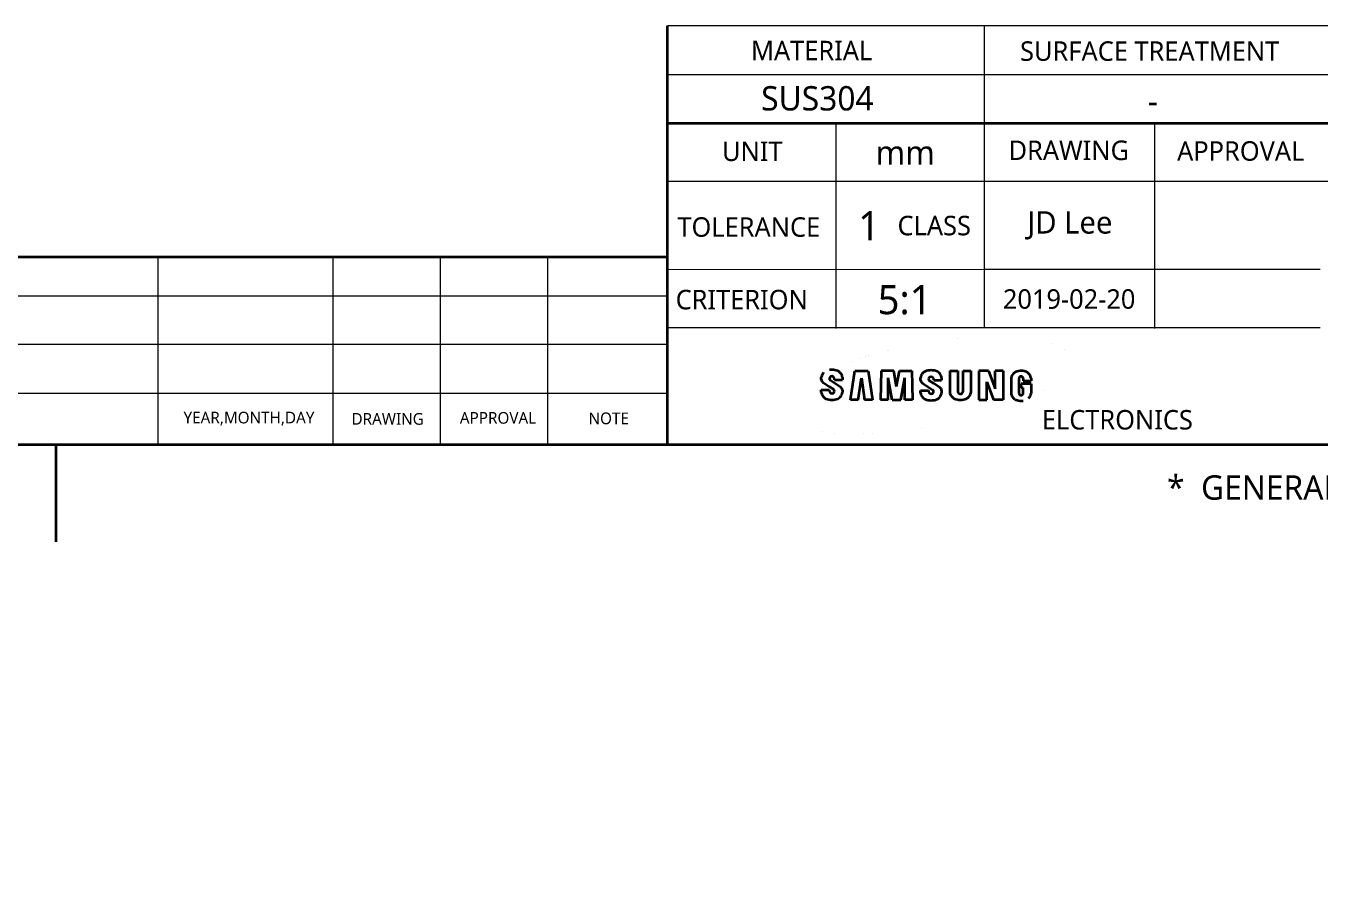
# Model space of a CAD drawing. Header units: millimetres. Extents: x 5 to 413, y -55 to 297.
# Drawn here: x 207.4 to 340.3, y -34 to 53 of the extents above; entities that cross this region are included whole.
import ezdxf
from ezdxf.entities.mleader import LeaderData, LeaderLine
from ezdxf.math import Vec2, Vec3

# ---------------------------------------------------------------- set-up
doc = ezdxf.new("R2010")
doc.units = ezdxf.units.MM
doc.layers.add('1', color=7, linetype='Continuous')
doc.layers.add('Default', color=7, linetype='Continuous')

# ---------------------------------------------------------------- blocks, each defined once
blk = doc.blocks.new('_BLANK')
blk = doc.blocks.new('_DOT')
at = {"color": 0, "linetype": 'ByBlock', "lineweight": -2}
blk.add_line((-0.5, 0), (-1, 0), dxfattribs=at)
at = {"color": 0, "linetype": 'ByBlock', "const_width": 0.5}
blk.add_lwpolyline([(-0.25, 0, 1), (0.25, 0, 1)], format="xyb", close=True, dxfattribs=at)

msp = doc.modelspace()

# ---------------------------------------------------------------- linework, layer by layer
at = {"color": 7, "linetype": 'Continuous', "lineweight": 20}
for p, q in [((411, 53), (273.258, 53)), ((305.758, 53), (305.758, 21.998)), ((273.258, 48), (411, 48)), ((290.55, 42.91), (290.55, 21.91)), ((323.256, 42.934), (323.256, 21.934)), ((411, 37), (273.258, 37)), ((220.948, 29.272), (220.948, 10)), ((238.948, 10), (238.948, 29.272)), ((249.948, 10), (249.948, 29.272)), ((260.948, 29.272), (260.948, 10)), ((273.258, 28), (305.881, 27.978)), ((305.758, 28), (340.258, 28)), ((135.948, 25.272), (273.258, 25.272)), ((340.258, 22), (273.258, 22)), ((273.258, 20.272), (135.948, 20.272)), ((135.948, 15.272), (273.258, 15.272))]:
    msp.add_line(p, q, dxfattribs=at)
at = {"color": 7, "linetype": 'Continuous', "lineweight": 35}
for p, q in [((273.258, 10), (273.258, 52.988)), ((273.258, 43), (411, 43)), ((135.948, 29.272), (273.258, 29.272)), ((10, 10), (411, 10))]:
    msp.add_line(p, q, dxfattribs=at)
at = {"layer": '1', "color": 7, "linetype": 'Continuous', "lineweight": 35}
for p, q in [((292.036, 14.589), (292.489, 17.574)), ((292.489, 17.574), (293.848, 17.574)), ((293.848, 17.574), (294.3, 14.589)), ((295.207, 17.574), (295.124, 14.589)), ((296.483, 17.574), (295.207, 17.574)), ((296.771, 15.948), (296.483, 17.574)), ((296.771, 15.948), (297.06, 17.574)), ((297.06, 17.574), (298.336, 17.574)), ((298.336, 17.574), (298.418, 14.589)), ((302.248, 17.574), (302.248, 15.347)), ((302.248, 17.574), (303.051, 17.574)), ((303.051, 17.574), (303.051, 15.48)), ((303.607, 15.48), (303.607, 17.574)), ((303.607, 17.574), (304.41, 17.574)), ((304.41, 17.574), (304.41, 15.357)), ((306.222, 17.574), (305.233, 17.574)), ((305.233, 17.574), (305.233, 14.589)), ((306.222, 17.574), (306.901, 15.721)), ((307.704, 17.574), (306.901, 17.574)), ((306.901, 15.721), (306.901, 17.574)), ((307.704, 17.574), (307.704, 14.589)), ((289.05, 16.668), (289.05, 16.909)), ((289.25, 16.365), (289.87, 15.958)), ((289.87, 15.958), (290.286, 15.687)), ((290.393, 16.306), (289.977, 16.579)), ((291.013, 15.902), (290.393, 16.306)), ((290.409, 16.648), (290.396, 16.786)), ((290.409, 16.648), (291.212, 16.648)), ((291.212, 16.909), (291.212, 16.648)), ((292.839, 14.589), (293.168, 16.854)), ((293.168, 16.854), (293.498, 14.589)), ((295.927, 14.589), (295.927, 16.854)), ((296.339, 14.589), (295.927, 16.854)), ((297.204, 14.589), (297.615, 16.854)), ((297.615, 14.589), (297.615, 16.854)), ((299.242, 16.617), (299.242, 16.857)), ((299.441, 16.313), (300.061, 15.907)), ((300.585, 16.254), (300.168, 16.528)), ((301.205, 15.85), (300.585, 16.254)), ((300.601, 16.596), (300.588, 16.735)), ((300.601, 16.596), (301.404, 16.596)), ((301.404, 16.857), (301.404, 16.596)), ((306.036, 14.589), (306.036, 16.442)), ((306.036, 16.442), (306.716, 14.589)), ((308.527, 16.806), (308.527, 15.255)), ((309.331, 16.774), (309.331, 15.287)), ((310.582, 16.236), (309.573, 16.236)), ((309.573, 15.824), (309.573, 16.236)), ((309.778, 16.774), (309.779, 16.545)), ((309.779, 16.545), (310.582, 16.545)), ((310.582, 16.806), (310.582, 16.545)), ((310.582, 16.236), (310.582, 15.254)), ((289.05, 15.358), (289.05, 15.618)), ((289.05, 15.618), (289.853, 15.618)), ((289.853, 15.618), (289.866, 15.48)), ((291.212, 15.598), (291.212, 15.357)), ((299.242, 15.306), (299.242, 15.567)), ((299.242, 15.567), (300.045, 15.567)), ((300.045, 15.567), (300.057, 15.429)), ((300.061, 15.907), (300.478, 15.635)), ((301.404, 15.546), (301.404, 15.306)), ((309.779, 15.824), (309.573, 15.824)), ((309.778, 15.287), (309.779, 15.824)), ((292.839, 14.589), (292.036, 14.589)), ((294.3, 14.589), (293.498, 14.589)), ((295.927, 14.589), (295.124, 14.589)), ((296.339, 14.589), (297.204, 14.589)), ((298.418, 14.589), (297.615, 14.589)), ((305.233, 14.589), (306.036, 14.589)), ((307.704, 14.589), (306.716, 14.589))]:
    msp.add_line(p, q, dxfattribs=at)
for centre, radius, start, end in [((289.897, 16.781), 0.864, 135.28607, 159.3), ((290.131, 16.03), 1.647, 90, 98.98764), ((290.131, 16.03), 1.647, 68.41464, 90), ((290.485, 16.85), 0.755, 64.95458, 70.523), ((290.349, 16.78), 0.881, 20.79402, 58.81699), ((300.089, 16.73), 0.865, 115.49047, 159.3), ((300.323, 15.979), 1.647, 90, 111.58536), ((300.323, 15.979), 1.647, 68.41464, 90), ((300.677, 16.798), 0.755, 64.95458, 70.55483), ((300.541, 16.729), 0.881, 20.79017, 58.79394), ((309.375, 16.679), 0.864, 115.49396, 159.3), ((309.608, 15.927), 1.647, 90, 111.58536), ((309.555, 16.21), 1.365, 66.16028, 87.74542), ((309.855, 16.747), 0.755, 64.95458, 70.55483), ((309.718, 16.677), 0.881, 20.79017, 58.79394), ((289.475, 16.911), 0.425, 155.48378, 180.28021), ((289.474, 16.729), 0.428, 188.09078, 238.37964), ((290.107, 16.772), 0.233, 120.44426, 176.57356), ((290.108, 16.773), 0.234, 176.70732, 235.71312), ((290.123, 16.727), 0.28, 12.19254, 118.51883), ((290.788, 16.914), 0.424, 359.25745, 24.95608), ((299.666, 16.859), 0.424, 155.49876, 180.29636), ((299.665, 16.677), 0.428, 188.09078, 238.38821), ((300.3, 16.721), 0.234, 176.71419, 235.61447), ((300.299, 16.721), 0.233, 120.44426, 176.55081), ((300.314, 16.676), 0.28, 12.19585, 118.43103), ((300.979, 16.863), 0.424, 359.2583, 24.94321), ((308.952, 16.808), 0.425, 155.48378, 180.27989), ((309.555, 16.774), 0.224, 0, 180), ((310.157, 16.811), 0.424, 359.2583, 24.92826), ((289.474, 15.352), 0.424, 179.25745, 204.97104), ((289.914, 15.486), 0.881, 200.79018, 238.78983), ((289.777, 15.417), 0.755, 244.95065, 250.55484), ((290.131, 16.236), 1.647, 248.41464, 270), ((290.14, 15.539), 0.28, 192.19585, 298.43103), ((290.131, 16.236), 1.647, 270, 291.58536), ((290.155, 15.494), 0.233, 300.44424, 356.55081), ((290.154, 15.494), 0.234, 356.71417, 55.71312), ((290.365, 15.485), 0.865, 295.49048, 339.30002), ((290.789, 15.538), 0.428, 8.10697, 58.33252), ((290.788, 15.355), 0.424, 335.49878, 0.2967), ((299.666, 15.301), 0.424, 179.2583, 204.92827), ((300.105, 15.435), 0.881, 200.79018, 238.82111), ((299.968, 15.365), 0.755, 244.98814, 250.55484), ((300.323, 16.185), 1.647, 248.41464, 270), ((300.331, 15.488), 0.28, 192.17146, 298.43103), ((300.323, 16.185), 1.647, 270, 291.58536), ((300.346, 15.443), 0.233, 300.42908, 356.55081), ((300.345, 15.442), 0.234, 356.71417, 55.61447), ((300.557, 15.433), 0.864, 295.49396, 339.30002), ((300.98, 15.486), 0.428, 8.09078, 58.37964), ((300.979, 15.304), 0.425, 335.48377, 0.27989), ((302.648, 15.347), 0.4, 180, 205.7047), ((303.111, 15.486), 0.881, 200.80145, 238.81699), ((302.975, 15.417), 0.755, 244.95065, 250.51991), ((303.329, 16.236), 1.647, 248.41464, 270), ((303.329, 15.48), 0.278, 180, 0), ((303.329, 16.236), 1.647, 270, 291.58536), ((303.563, 15.485), 0.864, 295.46124, 339.30002), ((303.985, 15.355), 0.424, 335.49878, 0.2967), ((308.952, 15.249), 0.424, 179.24182, 204.92827), ((309.391, 15.383), 0.881, 200.79018, 238.82111), ((309.254, 15.314), 0.755, 244.95459, 250.51991), ((309.555, 15.287), 0.224, 180, 0), ((309.746, 15.355), 0.845, 314.0401, 340.74588), ((310.157, 15.252), 0.424, 335.49878, 0.28021), ((309.608, 16.133), 1.647, 248.41464, 270), ((309.565, 15.907), 1.421, 271.73227, 278.7327)]:
    msp.add_arc(centre, radius, start, end, dxfattribs=at)
at = {"layer": 'Default', "color": 7, "linetype": 'Continuous', "lineweight": 35}
msp.add_line((210.5, 0), (210.5, 10), dxfattribs=at)
at = {"layer": 'Default', "color": 7, "linetype": 'Continuous', "lineweight": 35, "const_width": 0.00035}
for points in [[(289.875, 17.657), (290.008, 17.715, -0.0014971), (290.141, 17.773, -0.0014909), (290.276, 17.829, -0.001492), (290.41, 17.885, -0.0015044), (290.545, 17.94, -0.0014313), (290.68, 17.994, -0.0012525), (290.816, 18.048, -0.001134), (290.951, 18.101, -0.0010457), (291.087, 18.154, -0.0010132), (291.223, 18.205, -0.0010277), (291.36, 18.257, -0.0010344), (291.496, 18.308, -0.0010353), (291.633, 18.358, -0.0010385), (291.769, 18.407, -0.001045), (291.907, 18.456, -0.0010445), (292.044, 18.505, -0.0010372), (292.181, 18.553, -0.0010234), (292.319, 18.6, -0.0009999), (292.457, 18.647, -0.0009804), (292.595, 18.693, -0.0009599), (292.734, 18.739, -0.0009416), (292.872, 18.784, -0.000921), (293.011, 18.829, -0.0009021), (293.15, 18.873, -0.0008802), (293.289, 18.917, -0.0008641), (293.428, 18.96, -0.0008494), (293.567, 19.003, -0.0008409), (293.707, 19.046, -0.0008361), (293.846, 19.087, -0.0008311), (293.986, 19.129, -0.0008246), (294.126, 19.17, -0.000819), (294.266, 19.21, -0.000813), (294.406, 19.25, -0.0008075), (294.546, 19.29, -0.0008013), (294.686, 19.329, -0.0007959), (294.827, 19.368, -0.0007897), (294.967, 19.406, -0.0007842), (295.108, 19.444, -0.0007781), (295.249, 19.481, -0.0007726), (295.39, 19.518, -0.0007665), (295.531, 19.554, -0.000761), (295.672, 19.59, -0.0007549), (295.813, 19.626, -0.0007495), (295.954, 19.661, -0.0007434), (296.096, 19.696, -0.0007379), (296.237, 19.73, -0.0007318), (296.379, 19.764, -0.0007264), (296.521, 19.798, -0.0007203), (296.663, 19.831, -0.0007149), (296.805, 19.863, -0.0007086), (296.947, 19.896, -0.0007035), (297.089, 19.928, -0.000698), (297.231, 19.959, -0.0006956), (297.373, 19.99, -0.0006954), (297.516, 20.021, -0.0006951), (297.658, 20.051, -0.0006945), (297.801, 20.081, -0.0006941), (297.944, 20.111, -0.0006936), (298.086, 20.14, -0.0006932), (298.229, 20.169, -0.0006928), (298.372, 20.197, -0.0006923), (298.515, 20.225, -0.0006919), (298.658, 20.252, -0.0006915), (298.801, 20.28, -0.000691), (298.944, 20.306, -0.0006906), (299.088, 20.333, -0.0006902), (299.231, 20.359, -0.0006898), (299.374, 20.384, -0.0006894), (299.518, 20.409, -0.000689), (299.662, 20.434, -0.0006883), (299.805, 20.458, -0.0006883), (299.949, 20.482, -0.0006888), (300.093, 20.506, -0.000691), (300.237, 20.529, -0.0006954), (300.38, 20.552, -0.0006991), (300.524, 20.574, -0.0007031), (300.668, 20.596, -0.0007067), (300.813, 20.618, -0.0007108), (300.957, 20.639, -0.0007145), (301.101, 20.659, -0.0007186), (301.245, 20.68, -0.0007223), (301.39, 20.7, -0.0007265), (301.534, 20.719, -0.0007302), (301.678, 20.738, -0.0007343), (301.823, 20.757, -0.0007382), (301.967, 20.775, -0.0007429), (302.112, 20.792, -0.000746), (302.257, 20.81, -0.0007483), (302.401, 20.827, -0.000748), (302.546, 20.843, -0.0007449), (302.691, 20.859, -0.0007425), (302.836, 20.874, -0.0007401), (302.98, 20.89, -0.000738), (303.125, 20.904, -0.0007355), (303.27, 20.919, -0.0007331), (303.415, 20.932, -0.0007303), (303.56, 20.946, -0.0007283), (303.705, 20.959, -0.0007267), (303.85, 20.971, -0.0007231), (303.996, 20.983, -0.0007166), (304.141, 20.995, -0.0007209), (304.286, 21.006, -0.0007372), (304.431, 21.017, -0.0007658), (304.577, 21.028, -0.0008141), (304.722, 21.038, -0.0008544), (304.867, 21.047, -0.0008971), (305.013, 21.056, -0.0009356), (305.158, 21.064, -0.0009797), (305.304, 21.072, -0.0010191), (305.449, 21.079, -0.0010638), (305.595, 21.085, -0.0011021), (305.741, 21.091, -0.0011438), (305.886, 21.096, -0.0011864), (306.032, 21.101, -0.0012405), (306.177, 21.105, -0.0012655), (306.323, 21.108, -0.0012694), (306.468, 21.11, -0.0012314), (306.614, 21.111, -0.0011353), (306.76, 21.112, -0.0010291), (306.905, 21.112, -0.0009059), (307.05, 21.112, -0.0008732), (307.196, 21.112, -0.0008528), (307.347, 21.11, -0.0006419), (307.488, 21.109, -0.0003708), (307.615, 21.107, -0.0006163), (307.779, 21.105, -0.0006699), (308.031, 21.101, -0.0003033), (308.362, 21.095, -0.0003033)], [(308.362, 21.095), (308.483, 21.087, -0.0001862), (308.604, 21.078, -0.0001458), (308.725, 21.069, -0.0001853), (308.846, 21.06, -0.0003147), (308.967, 21.051, -0.0004106), (309.088, 21.042, -0.0004972), (309.209, 21.033, -0.0005791), (309.329, 21.023, -0.0006769), (309.45, 21.013, -0.0007627), (309.571, 21.002, -0.0008581), (309.691, 20.991, -0.0009433), (309.812, 20.98, -0.0010398), (309.932, 20.968, -0.0011256), (310.052, 20.955, -0.0012224), (310.173, 20.942, -0.0013085), (310.293, 20.928, -0.0014057), (310.412, 20.914, -0.0014922), (310.532, 20.899, -0.0015897), (310.652, 20.883, -0.0016765), (310.771, 20.866, -0.0017741), (310.89, 20.848, -0.0018611), (311.009, 20.829, -0.001959), (311.128, 20.81, -0.0020456), (311.247, 20.789, -0.0021424), (311.365, 20.768, -0.0022299), (311.483, 20.745, -0.0023298), (311.601, 20.721, -0.0024119), (311.719, 20.696, -0.0024969), (311.837, 20.67, -0.0025987), (311.954, 20.643, -0.002744), (312.071, 20.614, -0.002939), (312.187, 20.584, -0.003235), (312.304, 20.552, -0.0034881), (312.419, 20.519, -0.0037631), (312.535, 20.483, -0.0040084), (312.649, 20.446, -0.0042871), (312.764, 20.407, -0.004532), (312.877, 20.365, -0.0048069), (312.99, 20.321, -0.0050431), (313.102, 20.275, -0.0053035), (313.213, 20.226, -0.0055379), (313.324, 20.175, -0.0058139), (313.433, 20.121, -0.0059959), (313.542, 20.064, -0.006135), (313.649, 20.004, -0.0066163), (313.755, 19.941, -0.007625), (313.859, 19.874, -0.0087157), (313.96, 19.803, -0.0102026), (314.058, 19.729, -0.0115872), (314.151, 19.65, -0.0131844), (314.24, 19.566, -0.0146671), (314.322, 19.478, -0.0163441), (314.398, 19.384, -0.0179523), (314.467, 19.285, -0.0197567), (314.528, 19.179, -0.0205208), (314.58, 19.069, -0.0208439), (314.623, 18.954, -0.0211335), (314.655, 18.837, -0.021632), (314.677, 18.717, -0.0225798), (314.688, 18.596, -0.0241471), (314.687, 18.475, -0.0243478), (314.674, 18.355, -0.0227691), (314.651, 18.237, -0.0209851), (314.618, 18.119, -0.0186754), (314.577, 18.004, -0.0167705), (314.528, 17.891, -0.0149154), (314.473, 17.78, -0.0133365), (314.412, 17.672, -0.0116963), (314.346, 17.568, -0.0106315), (314.277, 17.466, -0.0097338), (314.204, 17.368, -0.0091443), (314.128, 17.273, -0.0085999), (314.049, 17.181, -0.0080592), (313.968, 17.092, -0.0073922), (313.884, 17.005, -0.0068009), (313.798, 16.92, -0.0061311), (313.71, 16.838, -0.0055231), (313.621, 16.757, -0.0048255), (313.529, 16.678, -0.0042447), (313.437, 16.6, -0.0036338), (313.343, 16.523, -0.0033398), (313.249, 16.448, -0.0032853), (313.153, 16.374, -0.0032191), (313.057, 16.301, -0.0031247), (312.96, 16.23, -0.0030455), (312.862, 16.159, -0.0029619), (312.762, 16.09, -0.0028866), (312.663, 16.022, -0.0028012), (312.562, 15.955, -0.0027262), (312.461, 15.889, -0.0026428), (312.359, 15.824, -0.0025687), (312.256, 15.76, -0.0024854), (312.153, 15.697, -0.0024139), (312.049, 15.636, -0.0023353), (311.944, 15.575, -0.0022604), (311.839, 15.515, -0.0021728), (311.734, 15.456, -0.0021146), (311.628, 15.398, -0.0020596), (311.521, 15.34, -0.0019172), (311.414, 15.284, -0.0016873), (311.308, 15.229, -0.001626), (311.2, 15.173, -0.0015879), (311.089, 15.117, -0.0011959), (310.984, 15.065, -0.0006924), (310.89, 15.018, -0.0011459), (310.768, 14.958, -0.0012408), (310.58, 14.867, -0.0005615), (310.333, 14.748, -0.0005615)], [(289.283, 17.39), (289.203, 17.351, 0.0002358), (289.122, 17.312, 0.0001839), (289.042, 17.273, 0.0002346), (288.962, 17.233, 0.0004007), (288.882, 17.194, 0.0005236), (288.802, 17.154, 0.0006344), (288.723, 17.115, 0.0007393), (288.643, 17.075, 0.0008649), (288.564, 17.034, 0.0009736), (288.484, 16.994, 0.0010928), (288.405, 16.953, 0.0012042), (288.326, 16.911, 0.001336), (288.248, 16.87, 0.0014204), (288.169, 16.827, 0.0014791), (288.091, 16.785, 0.0015142), (288.013, 16.741, 0.0015349), (287.936, 16.698, 0.0015571), (287.858, 16.653, 0.0015864), (287.781, 16.609, 0.0016114), (287.705, 16.564, 0.0016385), (287.628, 16.518, 0.0016628), (287.552, 16.472, 0.0016906), (287.476, 16.425, 0.0017149), (287.401, 16.378, 0.0017419), (287.326, 16.33, 0.0017668), (287.251, 16.281, 0.0017962), (287.176, 16.233, 0.0018396), (287.102, 16.183, 0.0019088), (287.028, 16.133, 0.0019705), (286.955, 16.082, 0.0020405), (286.882, 16.031, 0.0021015), (286.809, 15.979, 0.0021687), (286.737, 15.927, 0.002236), (286.666, 15.874, 0.0023202), (286.595, 15.82, 0.0024295), (286.525, 15.765, 0.0025915), (286.455, 15.71, 0.0027317), (286.386, 15.654, 0.0028854), (286.317, 15.597, 0.0030256), (286.249, 15.539, 0.0031878), (286.182, 15.481, 0.0033401), (286.116, 15.421, 0.0035213), (286.051, 15.361, 0.0036794), (285.986, 15.299, 0.003855), (285.923, 15.237, 0.0040118), (285.86, 15.173, 0.004191), (285.799, 15.108, 0.0043356), (285.738, 15.042, 0.0044839), (285.679, 14.975, 0.0046556), (285.621, 14.907, 0.0049018), (285.564, 14.837, 0.0054429), (285.509, 14.766, 0.0064455), (285.456, 14.694, 0.0073465), (285.405, 14.62, 0.0083716), (285.357, 14.544, 0.0093065), (285.313, 14.467, 0.0103687), (285.272, 14.389, 0.0114028), (285.234, 14.308, 0.0126405), (285.201, 14.226, 0.0128664), (285.172, 14.142, 0.012118), (285.148, 14.056, 0.0113676), (285.126, 13.97, 0.0104705), (285.109, 13.882, 0.0094353), (285.094, 13.793, 0.008014), (285.082, 13.704, 0.0079408), (285.073, 13.614, 0.0092671), (285.068, 13.524, 0.0180609), (285.074, 13.435, 0.0375756), (285.094, 13.35, 0.0397987), (285.125, 13.266, 0.024105), (285.163, 13.184, 0.0141129), (285.204, 13.104, 0.0071069), (285.247, 13.025, 0.0055519), (285.292, 12.947, 0.0088725), (285.339, 12.872, 0.0110452), (285.39, 12.8, 0.0126095), (285.445, 12.73, 0.0134311), (285.503, 12.664, 0.0136498), (285.565, 12.6, 0.0130706), (285.631, 12.54, 0.0116212), (285.699, 12.482, 0.0104965), (285.77, 12.427, 0.0094405), (285.842, 12.374, 0.0084936), (285.917, 12.324, 0.0074398), (285.993, 12.276, 0.0065477), (286.071, 12.229, 0.0055894), (286.149, 12.184, 0.0050929), (286.228, 12.141, 0.0048959), (286.307, 12.1, 0.0047327), (286.387, 12.06, 0.0045553), (286.468, 12.022, 0.0043933), (286.549, 11.985, 0.0042027), (286.631, 11.949, 0.0040334), (286.713, 11.915, 0.0038408), (286.796, 11.882, 0.0036688), (286.879, 11.85, 0.0034729), (286.963, 11.819, 0.0033005), (287.047, 11.79, 0.0031073), (287.131, 11.761, 0.0029306), (287.216, 11.734, 0.0027255), (287.301, 11.707, 0.0025685), (287.386, 11.681, 0.0024194), (287.472, 11.656, 0.0023329), (287.558, 11.632, 0.0022865), (287.643, 11.609, 0.0022379), (287.73, 11.586, 0.0021748), (287.816, 11.564, 0.0021207), (287.903, 11.543, 0.002062), (287.989, 11.522, 0.0020094), (288.076, 11.502, 0.0019498), (288.163, 11.483, 0.001897), (288.251, 11.465, 0.001838), (288.338, 11.447, 0.0017856), (288.425, 11.43, 0.0017269), (288.513, 11.413, 0.0016748), (288.601, 11.397, 0.0016164), (288.689, 11.381, 0.0015649), (288.777, 11.366, 0.0015073), (288.865, 11.352, 0.0014557), (288.953, 11.338, 0.0013968), (289.041, 11.325, 0.001348), (289.129, 11.312, 0.0012967), (289.218, 11.299, 0.0012649), (289.306, 11.287, 0.0012442), (289.394, 11.275, 0.0012244), (289.483, 11.264, 0.0012004), (289.571, 11.253, 0.0011795), (289.66, 11.243, 0.0011563), (289.749, 11.233, 0.0011356), (289.837, 11.223, 0.0011122), (289.926, 11.214, 0.0010914), (290.015, 11.205, 0.001068), (290.103, 11.197, 0.0010473), (290.192, 11.189, 0.0010238), (290.281, 11.181, 0.0010031), (290.37, 11.174, 0.0009797), (290.459, 11.167, 0.0009589), (290.548, 11.16, 0.0009355), (290.636, 11.154, 0.0009148), (290.725, 11.148, 0.0008915), (290.814, 11.142, 0.0008708), (290.903, 11.137, 0.0008474), (290.992, 11.132, 0.0008268), (291.081, 11.127, 0.0008039), (291.17, 11.123, 0.0007829), (291.259, 11.119, 0.0007583), (291.348, 11.115, 0.0007475), (291.437, 11.111, 0.0007477), (291.526, 11.108, 0.0007493), (291.616, 11.104, 0.0007527), (291.705, 11.102, 0.0007554), (291.794, 11.099, 0.000758), (291.883, 11.097, 0.0007604), (291.972, 11.095, 0.0007632), (292.061, 11.093, 0.0007657), (292.15, 11.091, 0.0007685), (292.239, 11.09, 0.000771), (292.328, 11.089, 0.0007738), (292.417, 11.089, 0.0007763), (292.506, 11.088, 0.0007793), (292.595, 11.088, 0.0007816), (292.684, 11.088, 0.0007838), (292.773, 11.089, 0.0007872), (292.863, 11.089, 0.0007924), (292.952, 11.09, 0.0007913), (293.041, 11.092, 0.0007834), (293.13, 11.093, 0.0007629), (293.219, 11.095, 0.0007247), (293.308, 11.097, 0.0006929), (293.397, 11.1, 0.0006592), (293.486, 11.102, 0.0006287), (293.575, 11.105, 0.0005937), (293.664, 11.108, 0.0005631), (293.753, 11.111, 0.000529), (293.842, 11.114, 0.0004975), (293.931, 11.118, 0.0004615), (294.02, 11.122, 0.0004329), (294.109, 11.126, 0.0004022), (294.198, 11.13, 0.0003653), (294.287, 11.134, 0.0003199), (294.375, 11.138, 0.0003065), (294.465, 11.142, 0.0002972), (294.557, 11.147, 0.0002237), (294.643, 11.151, 0.0001316), (294.721, 11.155, 0.00021), (294.821, 11.16, 0.000219), (294.975, 11.169, 0.0000983), (295.177, 11.179, 0.0000983)], [(309.781, 14.502), (309.643, 14.443, -0.0008876), (309.504, 14.385, -0.0006959), (309.365, 14.327, -0.0008828), (309.226, 14.269, -0.0014966), (309.087, 14.213, -0.0016811), (308.947, 14.157, -0.001482), (308.807, 14.103, -0.0013316), (308.667, 14.049, -0.0011915), (308.526, 13.995, -0.0010935), (308.386, 13.942, -0.0010127), (308.245, 13.89, -0.0009865), (308.103, 13.838, -0.0010084), (307.962, 13.787, -0.00102), (307.82, 13.737, -0.0010245), (307.678, 13.687, -0.0010262), (307.536, 13.638, -0.0010258), (307.394, 13.589, -0.0010183), (307.251, 13.541, -0.001002), (307.109, 13.493, -0.0009888), (306.966, 13.446, -0.0009755), (306.823, 13.399, -0.0009633), (306.68, 13.353, -0.0009493), (306.536, 13.308, -0.0009371), (306.392, 13.263, -0.0009233), (306.249, 13.219, -0.0009112), (306.105, 13.175, -0.0008975), (305.961, 13.132, -0.0008855), (305.816, 13.089, -0.0008719), (305.672, 13.047, -0.0008599), (305.528, 13.005, -0.0008465), (305.383, 12.963, -0.0008362), (305.238, 12.923, -0.0008262), (305.093, 12.882, -0.0008174), (304.948, 12.842, -0.0008074), (304.803, 12.803, -0.0007986), (304.658, 12.764, -0.0007886), (304.512, 12.726, -0.0007797), (304.367, 12.688, -0.0007697), (304.221, 12.65, -0.0007608), (304.076, 12.613, -0.0007508), (303.93, 12.576, -0.0007419), (303.784, 12.54, -0.0007319), (303.638, 12.504, -0.0007229), (303.492, 12.469, -0.0007128), (303.345, 12.434, -0.000704), (303.199, 12.399, -0.0006942), (303.052, 12.365, -0.0006848), (302.906, 12.331, -0.0006735), (302.759, 12.298, -0.0006665), (302.612, 12.265, -0.0006619), (302.466, 12.232, -0.0006645), (302.319, 12.2, -0.0006748), (302.172, 12.168, -0.0006831), (302.024, 12.137, -0.0006913), (301.877, 12.106, -0.0006988), (301.73, 12.075, -0.0007076), (301.582, 12.045, -0.0007153), (301.435, 12.015, -0.000724), (301.287, 11.986, -0.0007317), (301.14, 11.957, -0.0007405), (300.992, 11.929, -0.0007483), (300.844, 11.901, -0.0007571), (300.696, 11.873, -0.0007649), (300.548, 11.846, -0.0007737), (300.4, 11.82, -0.0007815), (300.252, 11.793, -0.0007904), (300.104, 11.768, -0.0007982), (299.955, 11.743, -0.0008071), (299.807, 11.718, -0.000815), (299.658, 11.694, -0.0008239), (299.51, 11.67, -0.0008318), (299.361, 11.647, -0.0008407), (299.213, 11.624, -0.0008487), (299.064, 11.602, -0.0008576), (298.915, 11.58, -0.0008656), (298.766, 11.559, -0.0008748), (298.617, 11.538, -0.0008825), (298.468, 11.518, -0.0008905), (298.319, 11.499, -0.0008998), (298.17, 11.48, -0.0009125), (298.02, 11.461, -0.0008995), (297.871, 11.443, -0.0008577), (297.722, 11.426, -0.0008168), (297.572, 11.409, -0.0007662), (297.423, 11.392, -0.0007208), (297.273, 11.376, -0.0006698), (297.124, 11.361, -0.0006293), (296.974, 11.345, -0.0005857), (296.824, 11.33, -0.0005327), (296.675, 11.316, -0.0004672), (296.526, 11.301, -0.0004492), (296.375, 11.287, -0.0004382), (296.221, 11.273, -0.00033), (296.076, 11.259, -0.0001915), (295.945, 11.247, -0.000315), (295.776, 11.232, -0.0003391), (295.517, 11.209, -0.0001532), (295.177, 11.179, -0.0001532)]]:
    msp.add_lwpolyline(points, format="xyb", dxfattribs=at)

# ---------------------------------------------------------------- leaders
at = {"layer": 'Default', "color": 7, "linetype": 'Continuous', "lineweight": 9}
ml = msp.add_multileader_mtext('Standard', dxfattribs=at)
ml.set_content('{\\pxsm0.9;\\f맑은 고딕|b0||i0||c0|p34;\\W1.;MATERIAL\\P}', color=7)
ml.set_leader_properties()
ml.set_arrow_properties(name='_BLANK')
ml.build(insert=Vec2(0, 0))
ml.multileader.update_dxf_attribs({"leader_type": 0, "dogleg_length": 0, "arrow_head_size": 2})
ctx = ml.context
ctx.base_point, ctx.char_height, ctx.arrow_head_size, ctx.landing_gap_size = Vec3(279.747, 50.467), 2, 2, 0.7
ctx.text_align_type = 1
ctx.mtext.insert, ctx.mtext.alignment = Vec3(288.054, 51.467), 2
ml = msp.add_multileader_mtext('Standard', dxfattribs=at)
ml.set_content('{\\pxsm0.9;\\f맑은 고딕|b0||i0||c0|p34;\\W1.;SURFACE TREATMENT\\P}', color=7)
ml.set_leader_properties()
ml.set_arrow_properties(name='_BLANK')
ml.build(insert=Vec2(0, 0))
ml.multileader.update_dxf_attribs({"leader_type": 0, "dogleg_length": 0, "arrow_head_size": 2})
ctx = ml.context
ctx.base_point, ctx.char_height, ctx.arrow_head_size, ctx.landing_gap_size = Vec3(306.825, 50.394), 2, 2, 0.7
ctx.text_align_type = 1
ctx.mtext.insert, ctx.mtext.alignment = Vec3(322.761, 51.411), 2
ml = msp.add_multileader_mtext('Standard', dxfattribs=at)
ml.set_content('{\\pxsm0.9;\\f맑은 고딕|b0||i0||c0|p34;\\W1.;SUS304\\P}', color=7)
ml.set_leader_properties()
ml.set_arrow_properties(name='_BLANK')
ml.build(insert=Vec2(0, 0))
ml.multileader.update_dxf_attribs({"leader_type": 0, "dogleg_length": 0, "arrow_head_size": 2.5})
ctx = ml.context
ctx.base_point, ctx.char_height, ctx.arrow_head_size, ctx.landing_gap_size = Vec3(280.832, 45.539), 2.5, 2.5, 0.875
ctx.text_align_type = 1
ctx.mtext.insert, ctx.mtext.alignment = Vec3(288.645, 46.81), 2
ml = msp.add_multileader_mtext('Standard', dxfattribs=at)
ml.set_content('{\\pxsm0.9;\\f맑은 고딕|b0||i0||c0|p34;\\W1.;-\\P}', color=7)
ml.set_leader_properties()
ml.set_arrow_properties(name='_BLANK')
ml.build(insert=Vec2(0, 0))
ml.multileader.update_dxf_attribs({"leader_type": 0, "dogleg_length": 0, "arrow_head_size": 2.5})
ctx = ml.context
ctx.base_point, ctx.char_height, ctx.arrow_head_size, ctx.landing_gap_size = Vec3(320.623, 45.272), 2.5, 2.5, 0.875
ctx.text_align_type = 1
ctx.mtext.insert, ctx.mtext.alignment = Vec3(323.098, 46.522), 2
ml = msp.add_multileader_mtext('Standard', dxfattribs=at)
ml.set_content('{\\pxsm0.9;\\f맑은 고딕|b0||i0||c0|p34;\\W1.;mm\\P}', color=7)
ml.set_leader_properties()
ml.set_arrow_properties(name='_BLANK')
ml.build(insert=Vec2(0, 0))
ml.multileader.update_dxf_attribs({"leader_type": 0, "dogleg_length": 0, "arrow_head_size": 2.5})
ctx = ml.context
ctx.base_point, ctx.char_height, ctx.arrow_head_size, ctx.landing_gap_size = Vec3(292.871, 39.98), 2.5, 2.5, 0.875
ctx.text_align_type = 1
ctx.mtext.insert, ctx.mtext.alignment = Vec3(297.658, 41.23), 2
ml = msp.add_multileader_mtext('Standard', dxfattribs=at)
ml.set_content('{\\pxsm0.9;\\f맑은 고딕|b0||i0||c0|p34;\\W1.;DRAWING\\P}', color=7)
ml.set_leader_properties()
ml.set_arrow_properties(name='_BLANK')
ml.build(insert=Vec2(0, 0))
ml.multileader.update_dxf_attribs({"leader_type": 0, "dogleg_length": 0, "arrow_head_size": 2})
ctx = ml.context
ctx.base_point, ctx.char_height, ctx.arrow_head_size, ctx.landing_gap_size = Vec3(306.187, 40.202), 2, 2, 0.7
ctx.text_align_type = 1
ctx.mtext.insert, ctx.mtext.alignment = Vec3(314.457, 41.219), 2
ml = msp.add_multileader_mtext('Standard', dxfattribs=at)
ml.set_content('{\\pxsm0.9;\\f맑은 고딕|b0||i0||c0|p34;\\W1.;UNIT\\P}', color=7)
ml.set_leader_properties()
ml.set_arrow_properties(name='_BLANK')
ml.build(insert=Vec2(0, 0))
ml.multileader.update_dxf_attribs({"leader_type": 0, "dogleg_length": 0, "arrow_head_size": 2})
ctx = ml.context
ctx.base_point, ctx.char_height, ctx.arrow_head_size, ctx.landing_gap_size = Vec3(276.951, 40.1), 2, 2, 0.7
ctx.text_align_type = 1
ctx.mtext.insert, ctx.mtext.alignment = Vec3(281.964, 41.117), 2
ml = msp.add_multileader_mtext('Standard', dxfattribs=at)
ml.set_content('{\\pxsm0.9;\\f맑은 고딕|b0||i0||c0|p34;\\W1.;APPROVAL\\P}', color=7)
ml.set_leader_properties()
ml.set_arrow_properties(name='_BLANK')
ml.build(insert=Vec2(0, 0))
ml.multileader.update_dxf_attribs({"leader_type": 0, "dogleg_length": 0, "arrow_head_size": 2})
ctx = ml.context
ctx.base_point, ctx.char_height, ctx.arrow_head_size, ctx.landing_gap_size = Vec3(323.255, 40.133), 2, 2, 0.7
ctx.text_align_type = 1
ctx.mtext.insert, ctx.mtext.alignment = Vec3(332.111, 41.15), 2
ml = msp.add_multileader_mtext('Standard', dxfattribs=at)
ml.set_content('{\\pxsm0.9;\\f맑은 고딕|b0||i0||c0|p34;\\W1.;TOLERANCE\\P}', color=7)
ml.set_leader_properties()
ml.set_arrow_properties(name='_BLANK')
ml.build(insert=Vec2(0, 0))
ml.multileader.update_dxf_attribs({"leader_type": 0, "dogleg_length": 0, "arrow_head_size": 2})
ctx = ml.context
ctx.base_point, ctx.char_height, ctx.arrow_head_size, ctx.landing_gap_size = Vec3(272.059, 32.324), 2, 2, 0.7
ctx.text_align_type = 1
ctx.mtext.insert, ctx.mtext.alignment = Vec3(281.603, 33.341), 2
ml = msp.add_multileader_mtext('Standard', dxfattribs=at)
ml.set_content('{\\pxsm0.9;\\f맑은 고딕|b0||i0||c0|p34;\\W1.;1\\P}', color=7)
ml.set_leader_properties()
ml.set_arrow_properties(name='_BLANK')
ml.build(insert=Vec2(0, 0))
ml.multileader.update_dxf_attribs({"leader_type": 0, "dogleg_length": 0, "arrow_head_size": 3})
ctx = ml.context
ctx.base_point, ctx.char_height, ctx.arrow_head_size, ctx.landing_gap_size = Vec3(291.103, 32.471), 3, 3, 1.05
ctx.text_align_type = 1
ctx.mtext.insert, ctx.mtext.alignment = Vec3(293.954, 33.971), 2
ml = msp.add_multileader_mtext('Standard', dxfattribs=at)
ml.set_content('{\\pxsm0.9;\\f맑은 고딕|b0||i0||c0|p34;\\W1.;CLASS\\P}', color=7)
ml.set_leader_properties()
ml.set_arrow_properties(name='_BLANK')
ml.build(insert=Vec2(0, 0))
ml.multileader.update_dxf_attribs({"leader_type": 0, "dogleg_length": 0, "arrow_head_size": 2})
ctx = ml.context
ctx.base_point, ctx.char_height, ctx.arrow_head_size, ctx.landing_gap_size = Vec3(294.801, 32.473), 2, 2, 0.7
ctx.text_align_type = 1
ctx.mtext.insert, ctx.mtext.alignment = Vec3(300.642, 33.49), 2
ml = msp.add_multileader_mtext('Standard', dxfattribs=at)
ml.set_content('{\\pxsm0.9;\\f맑은 고딕|b0||i0||c0|p34;\\W1.;JD Lee\\P}', color=7)
ml.set_leader_properties()
ml.set_arrow_properties(name='_BLANK')
ml.build(insert=Vec2(0, 0))
ml.multileader.update_dxf_attribs({"leader_type": 0, "dogleg_length": 0, "arrow_head_size": 2.3})
ctx = ml.context
ctx.base_point, ctx.char_height, ctx.arrow_head_size, ctx.landing_gap_size = Vec3(307.883, 32.794), 2.3, 2.3, 0.805
ctx.text_align_type = 1
ctx.mtext.insert, ctx.mtext.alignment = Vec3(314.566, 33.964), 2
ml = msp.add_multileader_mtext('Standard', dxfattribs=at)
ml.set_content('{\\pxsm0.9;\\f맑은 고딕|b0||i0||c0|p34;\\W1.;CRITERION\\P}', color=7)
ml.set_leader_properties()
ml.set_arrow_properties(name='_BLANK')
ml.build(insert=Vec2(0, 0))
ml.multileader.update_dxf_attribs({"leader_type": 0, "dogleg_length": 0, "arrow_head_size": 2})
ctx = ml.context
ctx.base_point, ctx.char_height, ctx.arrow_head_size, ctx.landing_gap_size = Vec3(272.143, 24.871), 2, 2, 0.7
ctx.text_align_type = 1
ctx.mtext.insert, ctx.mtext.alignment = Vec3(280.876, 25.888), 2
ml = msp.add_multileader_mtext('Standard', dxfattribs=at)
ml.set_content('{\\pxsm0.9;\\f맑은 고딕|b0||i0||c0|p34;\\W1.;5:1\\P}', color=7)
ml.set_leader_properties()
ml.set_arrow_properties(name='_BLANK')
ml.build(insert=Vec2(0, 0))
ml.multileader.update_dxf_attribs({"leader_type": 0, "dogleg_length": 0, "arrow_head_size": 3})
ctx = ml.context
ctx.base_point, ctx.char_height, ctx.arrow_head_size, ctx.landing_gap_size = Vec3(293.137, 24.862), 3, 3, 1.05
ctx.text_align_type = 1
ctx.mtext.insert, ctx.mtext.alignment = Vec3(297.597, 26.387), 2
ml = msp.add_multileader_mtext('Standard', dxfattribs=at)
ml.set_content('{\\pxsm0.9;\\f맑은 고딕|b0||i0||c0|p34;\\W1.;2019-02-20\\P}', color=7)
ml.set_leader_properties()
ml.set_arrow_properties(name='DOT')
ml.build(insert=Vec2(0, 0))
ml.multileader.update_dxf_attribs({"leader_type": 0, "dogleg_length": 0, "arrow_head_size": 2})
ctx = ml.context
ctx.base_point, ctx.char_height, ctx.arrow_head_size, ctx.landing_gap_size = Vec3(305.349, 24.93), 2, 2, 0.7
ctx.text_align_type = 1
ctx.mtext.insert, ctx.mtext.alignment = Vec3(314.493, 25.947), 2
ml = msp.add_multileader_mtext('Standard', dxfattribs=at)
ml.set_content('{\\pxsm0.9;\\f맑은 고딕|b0||i0||c0|p34;\\W1.;YEAR,MONTH,DAY\\P}', color=7)
ml.set_leader_properties()
ml.set_arrow_properties(name='_BLANK')
ml.build(insert=Vec2(0, 0))
ml.multileader.update_dxf_attribs({"leader_type": 0, "dogleg_length": 0, "arrow_head_size": 1.2})
ctx = ml.context
ctx.base_point, ctx.char_height, ctx.arrow_head_size, ctx.landing_gap_size = Vec3(221.26, 12.658), 1.2, 1.2, 0.42
ctx.text_align_type = 1
ctx.mtext.insert, ctx.mtext.alignment = Vec3(230.29, 13.369), 2
ml = msp.add_multileader_mtext('Standard', dxfattribs=at)
ml.set_content('{\\pxsm0.9;\\f맑은 고딕|b0||i0||c0|p34;\\W1.;APPROVAL\\P}', color=7)
ml.set_leader_properties()
ml.set_arrow_properties(name='_BLANK')
ml.build(insert=Vec2(0, 0))
ml.multileader.update_dxf_attribs({"leader_type": 0, "dogleg_length": 0, "arrow_head_size": 1.2})
ctx = ml.context
ctx.base_point, ctx.char_height, ctx.arrow_head_size, ctx.landing_gap_size = Vec3(249.744, 12.73), 1.2, 1.2, 0.42
ctx.text_align_type = 1
ctx.mtext.insert, ctx.mtext.alignment = Vec3(255.858, 13.34), 2
ml = msp.add_multileader_mtext('Standard', dxfattribs=at)
ml.set_content('{\\pxsm0.9;\\f맑은 고딕|b0||i0||c0|p34;\\W1.;NOTE\\P}', color=7)
ml.set_leader_properties()
ml.set_arrow_properties(name='_BLANK')
ml.build(insert=Vec2(0, 0))
ml.multileader.update_dxf_attribs({"leader_type": 0, "dogleg_length": 0, "arrow_head_size": 1.2})
ctx = ml.context
ctx.base_point, ctx.char_height, ctx.arrow_head_size, ctx.landing_gap_size = Vec3(263.175, 12.678), 1.2, 1.2, 0.42
ctx.text_align_type = 1
ctx.mtext.insert, ctx.mtext.alignment = Vec3(267.219, 13.288), 2
ml = msp.add_multileader_mtext('Standard', dxfattribs=at)
ml.set_content('{\\pxsm0.9;\\f맑은 고딕|b0||i0||c0|p34;\\W1.;ELCTRONICS\\P}', color=7)
ml.set_leader_properties()
ml.set_arrow_properties(name='_BLANK')
ml.build(insert=Vec2(0, 0))
ml.multileader.update_dxf_attribs({"leader_type": 0, "dogleg_length": 0, "arrow_head_size": 2})
ctx = ml.context
ctx.base_point, ctx.char_height, ctx.arrow_head_size, ctx.landing_gap_size = Vec3(309.629, 12.53), 2, 2, 0.7
ctx.text_align_type = 1
ctx.mtext.insert, ctx.mtext.alignment = Vec3(319.442, 13.547), 2
ml = msp.add_multileader_mtext('Standard', dxfattribs=at)
ml.set_content('{\\pxsm0.9;\\f맑은 고딕|b0||i0||c0|p34;\\W1.;DRAWING\\P}', color=7)
ml.set_leader_properties()
ml.set_arrow_properties(name='_BLANK')
ml.build(insert=Vec2(0, 0))
ml.multileader.update_dxf_attribs({"leader_type": 0, "dogleg_length": 0, "arrow_head_size": 1.2})
ctx = ml.context
ctx.base_point, ctx.char_height, ctx.arrow_head_size, ctx.landing_gap_size = Vec3(238.764, 12.626), 1.2, 1.2, 0.42
ctx.text_align_type = 1
ctx.mtext.insert, ctx.mtext.alignment = Vec3(244.526, 13.236), 2
ml = msp.add_multileader_mtext('Standard', dxfattribs=at)
ml.set_content("{\\pxsm0.9;\\f맑은 고딕|b0||i0||c0|p34;\\W1.;*  GENERAL TOLERANCE ABIDES BY 'KS B ISO 2768-1' *\\P}", color=7)
ml.set_leader_properties()
ml.set_arrow_properties(name='_BLANK')
ml.build(insert=Vec2(0, 0))
ml.multileader.update_dxf_attribs({"leader_type": 0, "dogleg_length": 0, "arrow_head_size": 2.5})
ctx = ml.context
ctx.base_point, ctx.char_height, ctx.arrow_head_size, ctx.landing_gap_size = Vec3(319.925, 5.567), 2.5, 2.5, 0.875
ctx.text_align_type = 1
ctx.mtext.insert, ctx.mtext.alignment = Vec3(366.082, 6.839), 2

doc.saveas('drawing.dxf')
